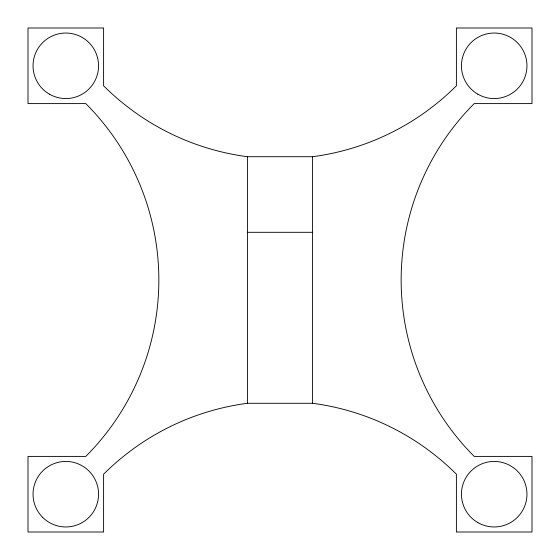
<?xml version="1.0" encoding="UTF-8"?>
<svg xmlns="http://www.w3.org/2000/svg" width="560" height="560" viewBox="0 0 560 560"><rect width="100%" height="100%" fill="white"/><g stroke="black" fill="none" stroke-linecap="round" stroke-linejoin="round"><path stroke-width="0.84" d="M247.436 156.716L312.564 156.716A249.466 249.466 0 0 0 456.4 85.778L456.4 28L532 28L532 103.6L474.222 103.6A249.466 249.466 0 0 0 474.222 456.4L532 456.4L532 532L456.4 532L456.4 474.222A249.466 249.466 0 0 0 312.564 403.284L247.436 403.284A249.466 249.466 0 0 0 103.6 474.222L103.6 532L28 532L28 456.4L85.778 456.4A249.466 249.466 0 0 0 85.778 103.6L28 103.6L28 28L103.6 28L103.6 85.778A249.466 249.466 0 0 0 247.436 156.716L247.436 403.284M247.436 232.316L312.564 232.316M312.564 156.716L312.564 403.284M49.42 94.171A32.76 32.76 0 0 0 98.56 65.8A32.76 32.76 0 0 0 49.42 37.429A32.76 32.76 0 0 0 49.42 94.171M477.82 94.171A32.76 32.76 0 0 0 526.96 65.8A32.76 32.76 0 0 0 477.82 37.429A32.76 32.76 0 0 0 477.82 94.171M477.82 522.571A32.76 32.76 0 0 0 526.96 494.2A32.76 32.76 0 0 0 477.82 465.829A32.76 32.76 0 0 0 477.82 522.571M42.637 517.363A32.76 32.76 0 0 0 97.447 502.677A32.76 32.76 0 0 0 57.323 462.553A32.76 32.76 0 0 0 42.637 517.363"/></g></svg>
